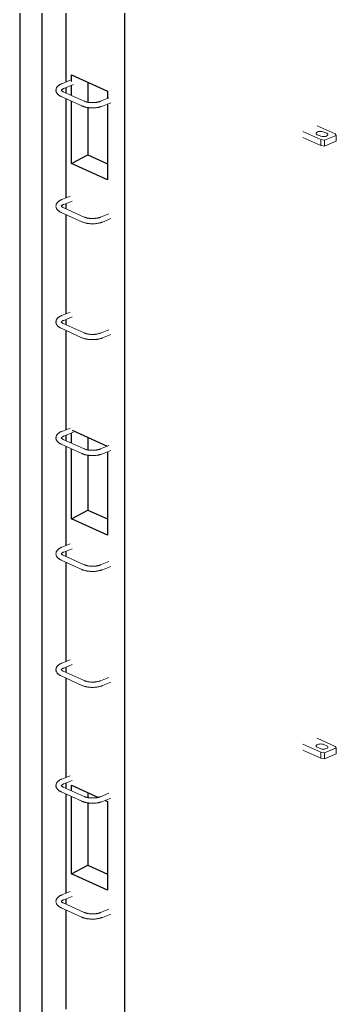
# Model space of a CAD drawing. Header units: millimetres. Extents: x 17731 to 34869, y 1067 to 18539.
# Drawn here: x 26429 to 26912, y 9722 to 11226 of the extents above; entities that cross this region are included whole.
import ezdxf

# ---------------------------------------------------------------- set-up
doc = ezdxf.new("R2010")
doc.units = ezdxf.units.MM
for name, color, linetype, lineweight in [('A-GENM', 13, 'Continuous', 18), ('A-WALL', 113, 'Continuous', 25), ('S-RBAR', 171, 'Continuous', 18)]:
    doc.layers.add(name, color=color, linetype=linetype, lineweight=lineweight)

# ---------------------------------------------------------------- blocks, each defined once
blk = doc.blocks.new('Rebar Bar - Part 1534017773-431004-3D Ortho')
at = {"layer": 'S-RBAR'}
for p, q in [((4425, 12698.4), (4412.3, 12693.2)), ((4415.3, 12685.8), (4428, 12691))]:
    blk.add_line(p, q, dxfattribs=at)
blk = doc.blocks.new('Rebar Bar - Part 2227165887-V16-3D Ortho')
at = {"layer": 'S-RBAR'}
for points in [[(4383.8, 12686.2, 0), (4384.5, 12685.9, 0), (4385.2, 12685.7, 0), (4385.9, 12685.4, 0), (4386.6, 12685.1, 0), (4387.4, 12684.9, 0), (4388.1, 12684.7, 0), (4388.9, 12684.5, 0), (4389.7, 12684.3, 0), (4390.5, 12684.1, 0), (4391.3, 12684, 0), (4392.1, 12683.8, 0), (4392.9, 12683.7, 0), (4393.7, 12683.6, 0), (4394.6, 12683.5, 0), (4395.4, 12683.4, 0), (4396.3, 12683.3, 0), (4397.1, 12683.3, 0), (4398, 12683.2, 0), (4398.9, 12683.2, 0), (4399.7, 12683.2, 0), (4400.6, 12683.2, 0), (4401.5, 12683.2, 0), (4402.3, 12683.2, 0), (4403.2, 12683.3, 0), (4404.1, 12683.3, 0), (4404.9, 12683.4, 0), (4405.8, 12683.5, 0), (4406.6, 12683.6, 0), (4407.4, 12683.7, 0), (4408.3, 12683.9, 0), (4409.1, 12684, 0), (4409.9, 12684.2, 0), (4410.7, 12684.4, 0), (4411.4, 12684.6, 0), (4412.2, 12684.8, 0), (4412.9, 12685, 0), (4413.7, 12685.2, 0), (4414.4, 12685.5, 0), (4415.1, 12685.7, 0), (4415.3, 12685.8, 0)], [(4387.2, 12693.5, 0), (4387.6, 12693.3, 0), (4388.1, 12693.1, 0), (4388.6, 12692.9, 0), (4389.1, 12692.7, 0), (4389.7, 12692.6, 0), (4390.3, 12692.4, 0), (4390.8, 12692.2, 0), (4391.5, 12692.1, 0), (4392.1, 12692, 0), (4392.7, 12691.8, 0), (4393.4, 12691.7, 0), (4394.1, 12691.6, 0), (4394.8, 12691.5, 0), (4395.5, 12691.4, 0), (4396.2, 12691.4, 0), (4396.9, 12691.3, 0), (4397.6, 12691.3, 0), (4398.3, 12691.2, 0), (4399.1, 12691.2, 0), (4399.8, 12691.2, 0), (4400.5, 12691.2, 0), (4401.3, 12691.2, 0), (4402, 12691.2, 0), (4402.7, 12691.3, 0), (4403.4, 12691.3, 0), (4404.1, 12691.4, 0), (4404.8, 12691.5, 0), (4405.5, 12691.5, 0), (4406.2, 12691.6, 0), (4406.9, 12691.8, 0), (4407.5, 12691.9, 0), (4408.2, 12692, 0), (4408.8, 12692.2, 0), (4409.4, 12692.3, 0), (4410, 12692.5, 0), (4410.6, 12692.6, 0), (4411.1, 12692.8, 0), (4411.6, 12693, 0), (4412.1, 12693.2, 0), (4412.3, 12693.2, 0)]]:
    blk.add_polyline3d(points, dxfattribs=at)
blk = doc.blocks.new('Rebar Bar - Part 3241041724-431004-3D Ortho')
at = {"layer": 'S-RBAR'}
for p, q in [((4352.1, 12700.6), (4383.8, 12686.2)), ((4387.2, 12693.5), (4355.4, 12707.9))]:
    blk.add_line(p, q, dxfattribs=at)
blk = doc.blocks.new('Rebar Bar - Part 2227165887-V17-3D Ortho')
at = {"layer": 'S-RBAR'}
for points in [[(4352.1, 12700.6, 0), (4351.5, 12700.9, 0), (4350.9, 12701.2, 0), (4350.2, 12701.6, 0), (4349.7, 12701.9, 0), (4349.1, 12702.3, 0), (4348.5, 12702.7, 0), (4348, 12703.1, 0), (4347.5, 12703.5, 0), (4347, 12704, 0), (4346.6, 12704.5, 0), (4346.1, 12705, 0), (4345.8, 12705.6, 0), (4345.4, 12706.1, 0), (4345.1, 12706.7, 0), (4344.8, 12707.4, 0), (4344.6, 12708.1, 0), (4344.4, 12708.7, 0), (4344.3, 12709.4, 0), (4344.3, 12710.2, 0), (4344.4, 12710.9, 0), (4344.5, 12711.6, 0), (4344.6, 12712.3, 0), (4344.8, 12712.9, 0), (4345.1, 12713.6, 0), (4345.4, 12714.2, 0), (4345.8, 12714.8, 0), (4346.2, 12715.3, 0), (4346.6, 12715.8, 0), (4347.1, 12716.3, 0), (4347.6, 12716.8, 0), (4348.1, 12717.2, 0), (4348.6, 12717.6, 0), (4349.1, 12718, 0), (4349.7, 12718.4, 0), (4350.3, 12718.7, 0), (4350.9, 12719.1, 0), (4351.6, 12719.4, 0), (4352.2, 12719.7, 0), (4352.9, 12720, 0), (4353.1, 12720.1, 0)], [(4352.3, 12710.1, 0), (4352.3, 12710.1, 0), (4352.3, 12710.1, 0), (4352.4, 12710.2, 0), (4352.4, 12710.3, 0), (4352.5, 12710.4, 0), (4352.6, 12710.5, 0), (4352.7, 12710.6, 0), (4352.9, 12710.8, 0), (4353.1, 12711, 0), (4353.3, 12711.2, 0), (4353.6, 12711.4, 0), (4353.9, 12711.5, 0), (4354.2, 12711.8, 0), (4354.6, 12712, 0), (4355, 12712.2, 0), (4355.4, 12712.4, 0), (4355.8, 12712.6, 0), (4356.1, 12712.6, 0)], [(4352.3, 12710.2, 0), (4352.3, 12710.2, 0), (4352.3, 12710.1, 0), (4352.4, 12710.1, 0), (4352.4, 12710, 0), (4352.5, 12709.9, 0), (4352.6, 12709.8, 0), (4352.7, 12709.6, 0), (4352.9, 12709.5, 0), (4353.1, 12709.3, 0), (4353.3, 12709.1, 0), (4353.6, 12708.9, 0), (4353.9, 12708.7, 0), (4354.2, 12708.5, 0), (4354.6, 12708.3, 0), (4355, 12708.1, 0), (4355.4, 12707.9, 0), (4355.4, 12707.9, 0)]]:
    blk.add_polyline3d(points, dxfattribs=at)
blk = doc.blocks.new('Rebar Bar - Part 3098984773-V19-3D Ortho')
at = {"layer": 'S-RBAR'}
for p, q in [((4365.8, 12194.6), (4353.1, 12189.4)), ((4356.1, 12182), (4371.3, 12188.2))]:
    blk.add_line(p, q, dxfattribs=at)
blk = doc.blocks.new('Rebar Bar - Part 3098984773-431004-3D Ortho')
at = {"layer": 'S-RBAR'}
for p, q in [((4365.8, 12725.2), (4353.1, 12720.1)), ((4356.1, 12712.6), (4368.8, 12717.8))]:
    blk.add_line(p, q, dxfattribs=at)
blk = doc.blocks.new('Rebar Bar - Part 1534017773-V20-3D Ortho')
at = {"layer": 'S-RBAR'}
for p, q in [((4424.9, 10398.9), (4412.3, 10393.8)), ((4415.3, 10386.4), (4428, 10391.5))]:
    blk.add_line(p, q, dxfattribs=at)
blk = doc.blocks.new('RR spread anchor face based - RR-SA-2_5-200-1726821-3D Ortho')
at = {"layer": 'A-GENM'}
for p, q in [((4770.3, 8942.2), (4742.8, 8954.7)), ((4721, 8945.8), (4748.5, 8933.4)), ((4748.5, 8924.4), (4721, 8936.8)), ((4747.1, 8939), (4743, 8940.9)), ((4753.1, 8945), (4757.3, 8943.1)), ((4753.8, 8932.6), (4771.9, 8939.9)), ((4771.9, 8939.9), (4770.3, 8942.2)), ((4771.9, 8939.9), (4771.9, 8930.9)), ((4748.5, 8933.4), (4753.8, 8932.6)), ((4748.5, 8924.4), (4748.5, 8933.4)), ((4753.8, 8923.5), (4748.5, 8924.4)), ((4753.8, 8932.6), (4753.8, 8923.5)), ((4771.9, 8930.9), (4753.8, 8923.5))]:
    blk.add_line(p, q, dxfattribs=at)
for points in [[(4743, 8940.9, 0), (4741.9, 8941.5, 0), (4741.3, 8942.3, 0), (4741.1, 8943, 0), (4741.4, 8943.8, 0), (4742.1, 8944.5, 0), (4743.3, 8945.1, 0), (4744.7, 8945.6, 0), (4746.4, 8945.9, 0), (4748.3, 8946, 0), (4750.1, 8945.8, 0), (4751.7, 8945.5, 0), (4753.1, 8945, 0)], [(4759.2, 8941, 0), (4758.9, 8940.2, 0), (4758.2, 8939.5, 0), (4757, 8938.9, 0), (4755.5, 8938.4, 0), (4753.8, 8938.2, 0), (4752, 8938.1, 0), (4750.2, 8938.2, 0), (4748.5, 8938.5, 0), (4747.1, 8939, 0)], [(4757.3, 8943.1, 0), (4758.3, 8942.5, 0), (4759, 8941.8, 0)]]:
    blk.add_polyline3d(points, dxfattribs=at)

msp = doc.modelspace()

# ---------------------------------------------------------------- linework, layer by layer
at = {"layer": 'A-WALL'}
for p, q in [((26428.62312, 12785.28119), (26428.62312, 8218.68911)), ((26462.99371, 8203.11836), (26462.99371, 12769.71044)), ((26588.28825, 12170.92009), (26588.28825, 8171.31027)), ((26498.91919, 11282.35175), (26498.91919, 11130.64828)), ((26507.51079, 11131.29851), (26507.51079, 11141.63504)), ((26507.51237, 11141.63641), (26562.50871, 11116.72167)), ((26498.91919, 11122.03213), (26498.91919, 11114.16626)), ((26507.51079, 11110.27405), (26507.51079, 11125.41081)), ((26532.5468, 11130.29423), (26532.5468, 11099.8938)), ((26562.5103, 11116.71886), (26562.5103, 11105.60026)), ((26498.91919, 11105.4697), (26498.91919, 10953.76623)), ((26507.51079, 11006.12786), (26507.51079, 11101.57749)), ((26532.5468, 11091.8658), (26532.5468, 11019.41848)), ((26562.5103, 11096.98746), (26562.5103, 10981.21168)), ((26507.51656, 11006.12884), (26532.5468, 11019.41848)), ((26532.5468, 11019.41848), (26562.509, 11005.84484)), ((26562.50871, 10981.21031), (26507.51237, 11006.12506)), ((26498.91919, 10945.15009), (26498.91919, 10937.28422)), ((26498.91919, 10928.58766), (26498.91919, 10776.88419)), ((26498.91919, 10768.26804), (26498.91919, 10760.40217)), ((26498.91919, 10751.70562), (26498.91919, 10600.00215)), ((26498.91919, 10591.386), (26498.91919, 10583.52013)), ((26507.51079, 10579.62792), (26507.51079, 10594.76468)), ((26508.38869, 10599.21068), (26562.2051, 10574.83047)), ((26532.5468, 10588.26549), (26532.5468, 10569.24767)), ((26498.91919, 10574.82357), (26498.91919, 10423.1201)), ((26507.51079, 10464.09913), (26507.51079, 10570.93136)), ((26532.5468, 10561.21967), (26532.5468, 10477.38975)), ((26562.5103, 10566.34133), (26562.5103, 10439.18294)), ((26507.51656, 10464.10011), (26532.5468, 10477.38975)), ((26532.5468, 10477.38975), (26562.509, 10463.8161)), ((26562.50871, 10439.18158), (26507.51237, 10464.09632)), ((26498.91919, 10414.50396), (26498.91919, 10406.63809)), ((26498.91919, 10397.94153), (26498.91919, 10246.23806)), ((26498.91919, 10237.62191), (26498.91919, 10229.75604)), ((26498.91919, 10221.05949), (26498.91919, 10069.35602)), ((26498.91919, 10060.73987), (26498.91919, 10052.874)), ((26507.51079, 10048.98179), (26507.51079, 10057.57758)), ((26507.51237, 10057.57894), (26548.72068, 10038.91053)), ((26498.91919, 10044.17744), (26498.91919, 9892.47397)), ((26507.51079, 9922.07039), (26507.51079, 10040.28523)), ((26532.5468, 10046.23676), (26532.5468, 10038.60154)), ((26558.98081, 10034.26243), (26562.50871, 10032.6642)), ((26532.5468, 10030.57354), (26532.5468, 9935.36101)), ((26562.5103, 10032.66139), (26562.5103, 9897.15421)), ((26507.51656, 9922.07138), (26532.5468, 9935.36101)), ((26532.5468, 9935.36101), (26562.509, 9921.78737)), ((26562.50871, 9897.15284), (26507.51237, 9922.06759)), ((26498.91919, 9883.85783), (26498.91919, 9875.99196)), ((26498.91919, 9867.2954), (26498.91919, 9715.59193))]:
    msp.add_line(p, q, dxfattribs=at)

# ---------------------------------------------------------------- block references
at = {"layer": 'A-GENM'}
for p in [(22139.60781, 2109.39515), (22139.60781, 1174.39559)]:
    msp.add_blockref('RR spread anchor face based - RR-SA-2_5-200-1726821-3D Ortho', p, dxfattribs=at)
at = {"layer": 'S-RBAR'}
for name, p in [('Rebar Bar - Part 3098984773-V19-3D Ortho', (22139.60781, -1061.29226)), ('Rebar Bar - Part 2227165887-V17-3D Ortho', (22139.60781, -1591.93839)), ('Rebar Bar - Part 3241041724-431004-3D Ortho', (22139.60781, -1591.93839)), ('Rebar Bar - Part 2227165887-V16-3D Ortho', (22139.60781, -1591.93839)), ('Rebar Bar - Part 1534017773-431004-3D Ortho', (22139.60781, -1591.93839)), ('Rebar Bar - Part 2227165887-V17-3D Ortho', (22139.60781, -1768.82043)), ('Rebar Bar - Part 3098984773-431004-3D Ortho', (22139.60781, -1768.82043)), ('Rebar Bar - Part 3241041724-431004-3D Ortho', (22139.60781, -1768.82043)), ('Rebar Bar - Part 2227165887-V16-3D Ortho', (22139.60781, -1768.82043)), ('Rebar Bar - Part 1534017773-431004-3D Ortho', (22139.60781, -1768.82043)), ('Rebar Bar - Part 2227165887-V17-3D Ortho', (22139.60781, -1945.70248)), ('Rebar Bar - Part 3098984773-431004-3D Ortho', (22139.60781, -1945.70248)), ('Rebar Bar - Part 3241041724-431004-3D Ortho', (22139.60781, -1945.70248)), ('Rebar Bar - Part 2227165887-V16-3D Ortho', (22139.60781, -1945.70248)), ('Rebar Bar - Part 1534017773-431004-3D Ortho', (22139.60781, -1945.70248)), ('Rebar Bar - Part 2227165887-V17-3D Ortho', (22139.60781, -2122.58452)), ('Rebar Bar - Part 3098984773-V19-3D Ortho', (22139.60781, -1591.93839)), ('Rebar Bar - Part 3241041724-431004-3D Ortho', (22139.60781, -2122.58452)), ('Rebar Bar - Part 1534017773-431004-3D Ortho', (22139.60781, -2122.58452)), ('Rebar Bar - Part 2227165887-V16-3D Ortho', (22139.60781, -2122.58452)), ('Rebar Bar - Part 3098984773-431004-3D Ortho', (22139.60781, -2299.46656)), ('Rebar Bar - Part 2227165887-V17-3D Ortho', (22139.60781, -2299.46656)), ('Rebar Bar - Part 3241041724-431004-3D Ortho', (22139.60781, -2299.46656)), ('Rebar Bar - Part 1534017773-V20-3D Ortho', (22139.60781, 0)), ('Rebar Bar - Part 2227165887-V16-3D Ortho', (22139.60781, -2299.46656)), ('Rebar Bar - Part 3098984773-431004-3D Ortho', (22139.60781, -2476.34861)), ('Rebar Bar - Part 2227165887-V17-3D Ortho', (22139.60781, -2476.34861)), ('Rebar Bar - Part 3241041724-431004-3D Ortho', (22139.60781, -2476.34861)), ('Rebar Bar - Part 2227165887-V16-3D Ortho', (22139.60781, -2476.34861)), ('Rebar Bar - Part 1534017773-431004-3D Ortho', (22139.60781, -2476.34861)), ('Rebar Bar - Part 2227165887-V17-3D Ortho', (22139.60781, -2653.23065)), ('Rebar Bar - Part 3098984773-431004-3D Ortho', (22139.60781, -2653.23065)), ('Rebar Bar - Part 3241041724-431004-3D Ortho', (22139.60781, -2653.23065)), ('Rebar Bar - Part 2227165887-V16-3D Ortho', (22139.60781, -2653.23065)), ('Rebar Bar - Part 1534017773-431004-3D Ortho', (22139.60781, -2653.23065)), ('Rebar Bar - Part 2227165887-V17-3D Ortho', (22139.60781, -2830.11269)), ('Rebar Bar - Part 3098984773-431004-3D Ortho', (22139.60781, -2830.11269)), ('Rebar Bar - Part 3241041724-431004-3D Ortho', (22139.60781, -2830.11269)), ('Rebar Bar - Part 1534017773-431004-3D Ortho', (22139.60781, -2830.11269)), ('Rebar Bar - Part 2227165887-V16-3D Ortho', (22139.60781, -2830.11269))]:
    msp.add_blockref(name, p, dxfattribs=at)

doc.saveas('drawing.dxf')
